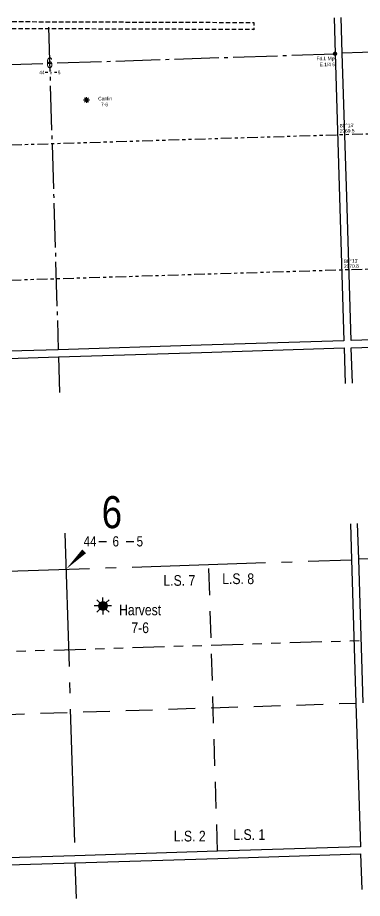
# Model space of a CAD drawing. Extents: x 639876 to 647027, y 5844013 to 5848342.
# Drawn here: x 644335 to 645305, y 5845816 to 5848292 of the extents above; entities that cross this region are included whole.
import ezdxf
from ezdxf.enums import TextEntityAlignment as Align

# ---------------------------------------------------------------- set-up
doc = ezdxf.new("R2010")
doc.units = 0
doc.header["$LTSCALE"] = 5
for name, pattern in [('foc-ACCESSROAD', [3.75, 2.5, -1.25]), ('foc-DRILLPATH', [14.75, 6, -1.75, 1.75, -1.75, 1.75, -1.75]), ('foc-LSD', [8, 5, -3]), ('foc-QUARTERLINE', [33, 25, -3, 2, -3])]:
    doc.linetypes.add(name, pattern=pattern)
for name, color, linetype in [('10', 1, 'Continuous'), ('9', 3, 'Continuous'), ('C-WS-S', 8, 'Continuous'), ('DRILL-T', 8, 'Continuous'), ('F-AR', 190, 'foc-ACCESSROAD'), ('L-BD', 7, 'Continuous'), ('L-MON', 1, 'Continuous'), ('L-QSEC', 8, 'foc-QUARTERLINE'), ('L-SEC', 7, 'Continuous'), ('L-SECLBL', 7, 'Continuous'), ('L-SECTION-LSD', 7, 'foc-LSD'), ('P-PDRILLPATH', 12, 'foc-DRILLPATH')]:
    doc.layers.add(name, color=color, linetype=linetype)
doc.styles.add('100L', font='ARIALN.TTF', dxfattribs={"height": 11})
doc.styles.add('80L', font='ARIALN.TTF', dxfattribs={"height": 10})
doc.styles.add('SIMPLEX', font='ARIALN.TTF')

# ---------------------------------------------------------------- blocks, each defined once
blk = doc.blocks.new('L-SECLBL')
at = {"layer": '9', "color": 7}
for p, q in [((-5.08, -27.83), (-12.29, -27.83)), ((20.7, -27.83), (13.5, -27.83))]:
    blk.add_line(p, q, dxfattribs=at)
at = {"layer": '10', "color": 2, "style": 'SIMPLEX'}
blk.add_attdef('SEC', text='', height=30, dxfattribs=at).set_placement((0, 0), align=Align.MIDDLE)
at = {"layer": '10', "color": 5, "style": '80L'}
blk.add_attdef('TWP', text='', height=9.5, dxfattribs=at).set_placement((-14.43, -27.37), align=Align.MIDDLE_RIGHT)
blk.add_attdef('RGE', text='', height=9.5, dxfattribs=at).set_placement((3.62, -27.37), align=Align.MIDDLE_CENTER)
blk.add_attdef('MER', text='', height=9.5, dxfattribs=at).set_placement((23.17, -27.37), align=Align.MIDDLE_LEFT)
blk = doc.blocks.new('GAS')
h = blk.add_hatch(color=255)
h.dxf.hatch_style = 1
edge = h.paths.add_edge_path()
edge.add_arc((0, 0), 0.9, 0, 360)
for p, q in [((-0.81, 0), (-1.62, 0)), ((-0.57, 0.57), (-1.14, 1.14)), ((0, 0.81), (0, 1.62)), ((0.57, 0.57), (1.14, 1.14)), ((1.62, 0), (0.81, 0)), ((-0.57, -0.57), (-1.14, -1.14)), ((0, -0.81), (0, -1.62)), ((1.14, -1.14), (0.57, -0.57))]:
    blk.add_line(p, q)
blk.add_circle((0, 0), 0.8)
blk = doc.blocks.new('fdia')
at = {"color": 255, "const_width": 1}
blk.add_lwpolyline([(-0.5, 0, 1), (0.5, 0, 1)], format="xyb", close=True, dxfattribs=at)
blk = doc.blocks.new('Fdiaa')
blk.add_blockref('fdia', (0, 0))
blk = doc.blocks.new('fdib')
at = {"color": 1, "const_width": 1.6}
blk.add_lwpolyline([(-0.4, 0, 1), (0.4, 0, 1)], format="xyb", close=True, dxfattribs=at)
at = {"color": 1}
blk.add_circle((0, 0), 0.8, dxfattribs=at)
blk = doc.blocks.new('Fdibb')
blk.add_blockref('fdib', (0, 0))
blk = doc.blocks.new('fdicc')
for name in ['Fdibb', 'Fdiaa']:
    blk.add_blockref(name, (0, 0))
blk = doc.blocks.new('FDI')
blk.add_blockref('fdicc', (0, 0))

msp = doc.modelspace()

# ---------------------------------------------------------------- linework, layer by layer
at = {"layer": 'F-AR', "flags": 128}
msp.add_lwpolyline([(643687.268, 5847888.509), (643698.119, 5847885.704), (643726.342, 5847887.149), (643787.949, 5847929.608), (643930.645, 5848192.327), (643948.695, 5848210.117), (643963.094, 5848224.32), (644131.103, 5848278.631), (644195.818, 5848278.48), (644304.626, 5848278.226), (644320, 5848281.155), (644999.391, 5848278.654), (645000.033, 5848257.883), (644997.876, 5848258.656), (644324.719, 5848261.131), (644321.853, 5848261.142), (644306.492, 5848258.208), (644298.284, 5848258.227), (644291.566, 5848258.242), (644266.575, 5848258.305), (644196.425, 5848258.465), (644134.234, 5848258.61), (643988.264, 5848211.418), (643973.766, 5848206.738), (643946.813, 5848180.163), (643803.249, 5847915.847), (643733.03, 5847867.452), (643696.245, 5847865.613), (643683.222, 5847868.637)], dxfattribs=at)
at = {"layer": 'L-QSEC'}
for p, q in [((644422.341, 5848265.327), (644449.826, 5847358.578)), ((646853.139, 5848241.234), (645248.273, 5848192.355)), ((643621.947, 5848137.704), (645227.263, 5848190.437)), ((644450.435, 5847338.476), (644453.49, 5847238.587))]:
    msp.add_line(p, q, dxfattribs=at)
at = {"layer": 'L-QSEC', "ltscale": 3}
for p, q in [((644468.522, 5846842.769), (644496.007, 5845936.02)), ((646899.32, 5846818.675), (645294.454, 5846769.797)), ((643668.128, 5846715.145), (645273.444, 5846767.879)), ((644496.616, 5845915.917), (644499.671, 5845816.029))]:
    msp.add_line(p, q, dxfattribs=at)
at = {"layer": 'L-SEC'}
for p, q in [((645225.079, 5848291.696), (645228.17, 5848191.744)), ((645248.273, 5848192.355), (645245.182, 5848292.308)), ((645228.17, 5848191.744), (645240.575, 5847787.665)), ((645260.676, 5847788.284), (645248.273, 5848192.355)), ((645240.575, 5847787.665), (645252.979, 5847383.586)), ((645273.08, 5847384.212), (645260.676, 5847788.284)), ((645674.786, 5847396.718), (645273.08, 5847384.212)), ((644851.402, 5847371.081), (644449.826, 5847358.578)), ((645252.979, 5847383.586), (644851.402, 5847371.081)), ((644852.015, 5847350.978), (645253.596, 5847363.484)), ((645253.596, 5847363.484), (645256.664, 5847263.532)), ((645273.697, 5847364.11), (645675.416, 5847376.616)), ((645276.765, 5847264.159), (645273.697, 5847364.11)), ((644449.826, 5847358.578), (644048.252, 5847346.138)), ((644048.854, 5847326.034), (644450.435, 5847338.476)), ((644450.435, 5847338.476), (644852.015, 5847350.978)), ((645271.26, 5846869.138), (645274.351, 5846769.186)), ((645294.454, 5846769.797), (645291.363, 5846869.75)), ((645274.351, 5846769.186), (645286.756, 5846365.107)), ((645306.857, 5846365.726), (645294.454, 5846769.797)), ((645286.756, 5846365.107), (645299.159, 5845961.028)), ((645299.159, 5845961.028), (644897.583, 5845948.523)), ((644496.007, 5845936.02), (644094.432, 5845923.58)), ((644897.583, 5845948.523), (644496.007, 5845936.02)), ((644496.616, 5845915.917), (644898.196, 5845928.42)), ((644898.196, 5845928.42), (645299.776, 5845940.926)), ((645299.776, 5845940.926), (645302.845, 5845840.974)), ((644095.034, 5845903.476), (644496.616, 5845915.917))]:
    msp.add_line(p, q, dxfattribs=at)
at = {"layer": 'L-SECLBL', "flags": 128}
msp.add_lwpolyline([(644471.59, 5846741.539, 0, 15, 0), (644522.346, 5846791.775, 0, 0, 0)], format="xyseb", dxfattribs=at)
at = {"layer": 'L-SECTION-LSD', "ltscale": 3}
for p, q in [((644897.583, 5845948.523), (644872.906, 5846755.998)), ((643680.163, 5846313.064), (645286.756, 5846365.107))]:
    msp.add_line(p, q, dxfattribs=at)
at = {"layer": 'P-PDRILLPATH', "flags": 128}
for points in [[(643531.833, 5847802.941), (643778.552, 5847917.84), (646745.768, 5848010.229)], [(643532.281, 5847787.952), (643789.915, 5847538.122), (646758.356, 5847630.55)]]:
    msp.add_lwpolyline(points, dxfattribs=at)
at = {"layer": 'P-PDRILLPATH', "ltscale": 3, "flags": 128}
msp.add_lwpolyline([(643578.013, 5846380.383), (643824.733, 5846495.281), (646791.949, 5846587.671)], dxfattribs=at)

# ---------------------------------------------------------------- block references
at = {"layer": 'C-WS-S'}
for p, xscale, yscale, zscale in [((644529.148, 5848060.666), 4.999999999999984, 4.999999999999984, 4.999999999999984), ((644575.328, 5846638.108), 14.99999999999995, 14.99999999999995, 14.99999999999995)]:
    msp.add_blockref('GAS', p, dxfattribs=dict(at, xscale=xscale, yscale=yscale, zscale=zscale))
at = {"layer": 'L-MON', "xscale": 4.999999999999981, "yscale": 4.999999999999981, "zscale": 4.999999999999981}
msp.add_blockref('FDI', (645227.972, 5848190.87), dxfattribs=at)
at = {"layer": 'L-SECLBL'}
msp.add_blockref('L-SECLBL', (644425.372, 5848165.374), dxfattribs=at).add_auto_attribs({'SEC': '6', 'TWP': '44', 'RGE': '6', 'MER': '5'})
at = {"layer": 'L-SECLBL', "xscale": 2.99999999999999, "yscale": 2.99999999999999, "zscale": 2.99999999999999}
msp.add_blockref('L-SECLBL', (644600.463, 5846901.957), dxfattribs=at).add_auto_attribs({'SEC': '6', 'TWP': '44', 'RGE': '6', 'MER': '5'})

# ---------------------------------------------------------------- texts
at = {"layer": 'DRILL-T', "attachment_point": 1, "style": '80L'}
for s, insert, char_height in [('\\pi5.25805;Canlin\\P\\pi13.07524;7-6', (644556.733, 5848069.595), 10), ('\\pi-36.96228;Harvest\\P\\pi-2.40907;7-6', (644657.575, 5846641.99), 30)]:
    msp.add_mtext_dynamic_manual_height_columns(s, width=41.63479, gutter_width=50, heights=[0], dxfattribs=dict(at, insert=insert, char_height=char_height))
at = {"layer": 'L-BD', "color": 5, "style": '80L'}
for s, p in [("88°13'", (645261.382, 5847989.015)), ('2969.5', (645261.849, 5847974.027)), ("88°13'", (645273.396, 5847608.068)), ('2970.8', (645273.84, 5847593.829))]:
    msp.add_text(s, height=9.997, rotation=1.7834, dxfattribs=at).set_placement(p, align=Align.MIDDLE)

# ---------------------------------------------------------------- next in the draw order: texts
at = {"layer": 'L-MON', "insert": (645162.054, 5848182.402), "char_height": 9.99707, "attachment_point": 1, "style": '80L', "bg_fill": 3, "box_fill_scale": 1.1, "bg_fill_color": 256, "bg_fill_transparency": 0}
msp.add_mtext_dynamic_manual_height_columns('\\pi14.00717;Fd.I. Mp.\\P\\pi22.41535;E.1/4 6', width=57.26188, gutter_width=50, heights=[0], dxfattribs=at)
at = {"layer": 'L-SECTION-LSD', "char_height": 30, "attachment_point": 1, "style": '100L', "bg_fill": 3, "bg_fill_color": 256, "bg_fill_transparency": 0}
for s, width, insert, box_fill_scale in [('L.S. 8', 94.75882, (644910.62, 5846729.743), 1.5), ('\\pi3.20043;L.S. 7', 88.92348, (644742.007, 5846724.855), 1.15), ('L.S. 1', 98.01557, (644941.8, 5846010.345), 1.5), ('\\pi8.54647;L.S. 2', 94.08535, (644765.774, 5846006.069), 1.15)]:
    msp.add_mtext_dynamic_manual_height_columns(s, width=width, gutter_width=55, heights=[0], dxfattribs=dict(at, insert=insert, box_fill_scale=box_fill_scale))

doc.saveas('drawing.dxf')
